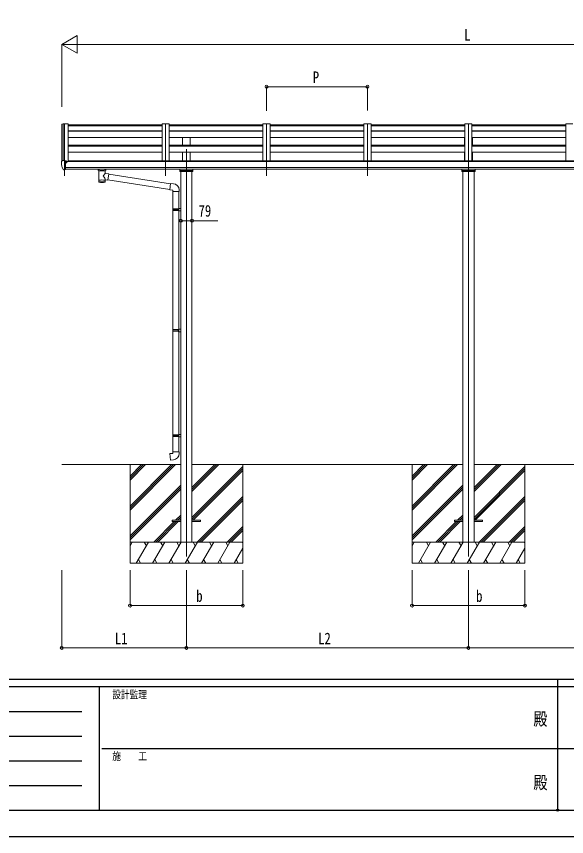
# Model space of a CAD drawing. Units: millimetres, scale not verified. Extents: x -10512 to 10512, y -7425 to 7425.
# Drawn here: x -3850 to 51, y -7425 to -1611 of the extents above; entities that cross this region are included whole.
import ezdxf
from ezdxf.enums import TextEntityAlignment as Align

# ---------------------------------------------------------------- set-up
doc = ezdxf.new("R2010")
doc.units = ezdxf.units.MM
doc.header["$LTSCALE"] = 30
doc.header["$PDMODE"] = 32
doc.header["$PDSIZE"] = 15
for name, color, linetype, lineweight in [('0-3_YKK_12', 40, 'Continuous', 18), ('0-4_YKK_13', 120, 'Continuous', 18), ('0-5_YKK_A1', 120, 'Continuous', 18), ('0-6_YKK_D', 200, 'Continuous', 18)]:
    doc.layers.add(name, color=color, linetype=linetype, lineweight=lineweight)
doc.layers.add('0-7_YKK_ZWAK', color=134, linetype='Continuous')
doc.styles.add('ＭＳ ゴシック', font='')
doc.styles.get('ＭＳ ゴシック').set_extended_font_data('MS Gothic')

msp = doc.modelspace()

# ---------------------------------------------------------------- linework, layer by layer
at = {"layer": '0-3_YKK_12'}
for p, q in [((-3508.71, -2740.34), (-3508.71, -2369.52)), ((-2792.71, -2740.34), (-2792.71, -2369.52)), ((-2076.71, -2740.34), (-2076.71, -2369.52)), ((-1360.71, -2740.34), (-1360.71, -2369.52)), ((-644.71, -2740.34), (-644.71, -2369.52)), ((-2644.71, -2551), (-2644.71, -5439.9)), ((-644.71, -2551), (-644.71, -5439.9))]:
    msp.add_line(p, q, dxfattribs=at)
at = {"layer": '0-4_YKK_13'}
for p, q in [((-2817.71, -2379.75), (-3483.71, -2379.75)), ((-2101.71, -2379.75), (-2767.71, -2379.75)), ((-1385.71, -2379.75), (-2051.71, -2379.75)), ((-669.71, -2379.75), (-1335.71, -2379.75)), ((46.29, -2379.75), (-619.71, -2379.75)), ((-3530.71, -2640.85), (-3530.71, -2641.47)), ((-3523.8, -2632.04), (-3527.87, -2637.85)), ((-3508.71, -2699.97), (-3508.71, -2631.47)), ((-3507.21, -2632.39), (-3508.71, -2632.39)), ((-3502.21, -2641.21), (-3508.71, -2640.81)), ((-3507.21, -2632.39), (-3507.21, -2638.56)), ((-3497.54, -2633.89), (-3507.21, -2633.17)), ((-3507.21, -2636.16), (-3493.21, -2636.22)), ((-3497.74, -2646.39), (-3497.21, -2646.39)), ((-3497.21, -2646.39), (-3496.91, -2646.39)), ((-3496.71, -2636.2), (-3496.71, -2634.3)), ((-3492.21, -2637.32), (-3492.21, -2640.32)), ((-3516.34, -2698.16), (-3526.08, -2682.78)), ((-3510.21, -2699.88), (-3513.92, -2699.66)), ((-3510.21, -2699.88), (-3508.71, -2699.97)), ((-3508.71, -2697.78), (-3508.21, -2697.78)), ((-3508.21, -2697.78), (-3507.71, -2696.78)), ((-3502.21, -2696.78), (-3507.71, -2696.78)), ((-3270.71, -2700.85), (-3270.71, -2693.68)), ((-3266.61, -2705.35), (-3266.63, -2785.64)), ((-3220.81, -2722.92), (-3220.81, -2705.34)), ((-3195.59, -2726.83), (-3220.81, -2722.92)), ((-3216.71, -2700.85), (-3216.71, -2693.68)), ((-3195.59, -2726.83), (-3202.61, -2772.09)), ((-2758.29, -2796.74), (-3195.9, -2728.85)), ((-2688.21, -2702.15), (-2601.21, -2702.15)), ((-688.21, -2702.15), (-601.21, -2702.15)), ((-3220.79, -2785.64), (-3220.81, -2769.02)), ((-3220.81, -2769.27), (-3202.61, -2772.09)), ((-2761.96, -2838.67), (-3202.34, -2770.35)), ((-2737.29, -2796.69), (-2758.13, -2794.87)), ((-2696.21, -2852.44), (-2696.21, -2841.52)), ((-2742.21, -2852.44), (-2696.21, -2852.44)), ((-2740.21, -2852.44), (-2740.21, -2975.2)), ((-2698.21, -2852.44), (-2698.21, -2972.64)), ((-2742.21, -2977.2), (-2741.21, -2975.2)), ((-2742.21, -2977.2), (-2698.21, -2977.2)), ((-2742.21, -2977.2), (-2742.21, -2985.2)), ((-2742.21, -2985.2), (-2698.21, -2985.2)), ((-2742.21, -2985.2), (-2741.21, -2987.2)), ((-2741.21, -2975.2), (-2698.21, -2975.2)), ((-2741.21, -2987.2), (-2698.21, -2987.2)), ((-2740.21, -2987.2), (-2740.21, -3831.39)), ((-2702.69, -2977.2), (-2703.12, -2975.2)), ((-2700.21, -2972.7), (-2684.21, -2972.23)), ((-2700.21, -2974.7), (-2700.21, -2972.7)), ((-2700.21, -2974.7), (-2698.21, -2974.7)), ((-2700.21, -2989.7), (-2700.21, -2987.7)), ((-2700.21, -2989.7), (-2684.21, -2990.17)), ((-2698.21, -2989.76), (-2698.21, -3828.83)), ((-2684.21, -2972.23), (-2684.21, -2990.17)), ((-2742.21, -3833.39), (-2741.21, -3831.39)), ((-2742.21, -3833.39), (-2698.21, -3833.39)), ((-2742.21, -3833.39), (-2742.21, -3841.39)), ((-2741.21, -3831.39), (-2698.21, -3831.39)), ((-2702.69, -3833.39), (-2703.12, -3831.39)), ((-2700.21, -3828.89), (-2684.21, -3828.41)), ((-2700.21, -3830.89), (-2700.21, -3828.89)), ((-2700.21, -3830.89), (-2698.21, -3830.89)), ((-2684.21, -3828.41), (-2684.21, -3846.36)), ((-2742.21, -3841.39), (-2698.21, -3841.39)), ((-2742.21, -3841.39), (-2741.21, -3843.39)), ((-2741.21, -3843.39), (-2698.21, -3843.39)), ((-2740.21, -3843.39), (-2740.21, -4576.55)), ((-2700.21, -3845.89), (-2700.21, -3843.89)), ((-2700.21, -3845.89), (-2684.21, -3846.36)), ((-2698.21, -3845.94), (-2698.21, -4573.99)), ((-2742.21, -4578.55), (-2741.21, -4576.55)), ((-2742.21, -4578.55), (-2698.21, -4578.55)), ((-2742.21, -4578.55), (-2742.21, -4586.55)), ((-2742.21, -4586.55), (-2698.21, -4586.55)), ((-2742.21, -4586.55), (-2741.21, -4588.55)), ((-2741.21, -4576.55), (-2698.21, -4576.55)), ((-2741.21, -4588.55), (-2698.21, -4588.55)), ((-2740.21, -4588.55), (-2740.21, -4698.55)), ((-2702.69, -4578.55), (-2703.12, -4576.55)), ((-2700.21, -4574.05), (-2684.21, -4573.57)), ((-2700.21, -4576.05), (-2700.21, -4574.05)), ((-2700.21, -4576.05), (-2698.21, -4576.05)), ((-2700.21, -4591.05), (-2700.21, -4589.05)), ((-2700.21, -4591.05), (-2684.21, -4591.52)), ((-2698.21, -4591.1), (-2698.21, -4698.55)), ((-2684.21, -4573.57), (-2684.21, -4591.52)), ((-2742.21, -4698.55), (-2696.21, -4698.55)), ((-2742.21, -4708.55), (-2742.21, -4698.55)), ((-2696.21, -4698.55), (-2696.21, -4709.46)), ((-2744.71, -5183), (-2744.71, -5192)), ((-2744.71, -5183), (-2684.21, -5183)), ((-2744.71, -5192), (-2684.21, -5192)), ((-2605.21, -5183), (-2544.71, -5183)), ((-2605.21, -5192), (-2544.71, -5192)), ((-2544.71, -5183), (-2544.71, -5192)), ((-744.71, -5183), (-744.71, -5192)), ((-744.71, -5183), (-684.21, -5183)), ((-744.71, -5192), (-684.21, -5192)), ((-605.21, -5183), (-544.71, -5183)), ((-605.21, -5192), (-544.71, -5192)), ((-544.71, -5183), (-544.71, -5192))]:
    msp.add_line(p, q, dxfattribs=at)
for points in [[(-3508.71, -2631.47), (-3520.71, -2631.47), (-3523.04, -2631.62)], [(-3502.21, -2696.78), (-3502.21, -2638.56), (-3507.21, -2638.56)], [(-3497.54, -2633.89), (-3497.37, -2633.91), (-3497.21, -2633.94), (-3497.07, -2633.98), (-3496.95, -2634.03), (-3496.85, -2634.09), (-3496.77, -2634.16), (-3496.73, -2634.23), (-3496.71, -2634.3)], [(-3496.91, -2645.2), (-3496.91, -2646.39), (-3492.21, -2646.39)], [(-3492.21, -2644.77), (-3492.21, -2646.39), (-3491.74, -2646.39)], [(-3508.71, -2686.08), (-3505.55, -2685.68), (-3502.21, -2685.25)], [(-3270.67, -2700.91), (-3270.7, -2700.55), (-3270.45, -2699.6), (-3269.93, -2698.71), (-3269.13, -2697.87), (-3268.01, -2697.08), (-3266.61, -2696.35)], [(-3270.67, -2700.8), (-3270.7, -2701.15), (-3270.45, -2702.11), (-3269.93, -2702.99), (-3269.13, -2703.83), (-3268.01, -2704.63), (-3266.61, -2705.35)], [(-3220.81, -2696.36), (-3220.58, -2696.46), (-3219.22, -2697.19), (-3218.11, -2698.04), (-3217.35, -2698.91), (-3216.89, -2699.8), (-3216.72, -2700.69)], [(-3220.81, -2705.34), (-3220.58, -2705.25), (-3219.22, -2704.51), (-3218.11, -2703.66), (-3217.35, -2702.8), (-3216.89, -2701.9), (-3216.72, -2701.01)], [(-2598.21, -2693.68), (-2598.21, -2711.41), (-2691.21, -2711.41), (-2691.21, -2693.68)], [(-598.21, -2693.71), (-598.21, -2711.41), (-691.21, -2711.41), (-691.21, -2693.71)], [(-2758.13, -2794.87), (-2762.14, -2840.69), (-2742.21, -2842.44), (-2742.21, -2852.44)], [(-2702.69, -2977.2), (-2702.69, -2985.2), (-2703.12, -2987.2)], [(-2700.21, -2987.7), (-2698.21, -2987.7), (-2698.21, -2974.7)], [(-2702.69, -3833.39), (-2702.69, -3841.39), (-2703.12, -3843.39)], [(-2700.21, -3843.89), (-2698.21, -3843.89), (-2698.21, -3830.89)], [(-2702.69, -4578.55), (-2702.69, -4586.55), (-2703.12, -4588.55)], [(-2700.21, -4589.05), (-2698.21, -4589.05), (-2698.21, -4576.05)], [(-2737.29, -4754.29), (-2758.13, -4756.11), (-2762.14, -4710.29), (-2742.21, -4708.55)]]:
    msp.add_lwpolyline(points, dxfattribs=at)
for centre, radius, start, end in [((-3527.71, -2640.85), 3, 93, 180), ((-3338.22, -2641.47), 192.49, 180.0008, 192.1233), ((-3522.98, -2632.61), 1, 93.5, 145), ((-3494.71, -2646.39), 2.5, 151.64236, 180), ((-3494.71, -2646.39), 2.5, 0, 151.64236), ((-3523.48, -2681.28), 3, 191.83348, 210), ((-3513.74, -2696.66), 3, 210, 266.5), ((-3253.64, -2746.07), 51.38, 92.46126, 104.61963), ((-3243.7, -2850.2), 155.94, 85.53149, 94.46851), ((-3233.76, -2746.07), 51.38, 75.38037, 87.53874), ((-2741.21, -2841.52), 45, 0, 85), ((-2741.21, -4709.46), 45, 275, 0)]:
    msp.add_arc(centre, radius, start, end, dxfattribs=at)
for centre, major_axis, ratio, start_param, end_param in [((-3493.21, -2637.32), (-0.02, 1.1), 0.906239, 4.6917496, 6.2625459), ((-3243.71, -2706.55), (-22.91, -0.42), 0.072511, 4.711586, 6.2823824), ((-3243.69, -2704.91), (-22.91, -0.42), 0.072511, 4.711586, 6.2823824), ((-3243.74, -2704.92), (22.92, -0.42), 0.07247, 0.0008089, 1.5716053), ((-3243.74, -2706.55), (22.92, -0.42), 0.07247, 0.0008089, 1.5716053), ((-3241.16, -2745.12), (20.32, 22.25), 0.045535, 4.9756507, 6.2441899), ((-3232.71, -2700.85), (16, 0), 0.361356, 0, 0.0194874), ((-3232.71, -2700.85), (16, 0), 0.361356, 6.2636979, 6.2831853), ((-3243.71, -2785.64), (22.92, 0), 0.101955, 6.2829723, 9.4248207), ((-3243.71, -2785.64), (22.92, 0), 0.101955, 3.1415499, 6.2833984), ((-3243.71, -2773.2), (22.91, 0), 0.122865, 6.2831853, 9.424778), ((-3243.71, -2742.48), (-22.81, 26.62), 0.234429, 3.1563334, 4.5976381)]:
    msp.add_ellipse(centre, major_axis=major_axis, ratio=ratio, start_param=start_param, end_param=end_param, dxfattribs=at)
at = {"layer": '0-5_YKK_A1'}
for p, q in [((-3528.7, -2374.96), (-3528.71, -2638.02)), ((-3527.76, -2374.09), (-3519.93, -2373.68)), ((-3519.71, -2373.76), (-3519.71, -2631.47)), ((-3519.63, -2373.87), (-3519.01, -2375.49)), ((-3483.71, -2373.67), (-3483.71, -2640.32)), ((-2817.71, -2633.91), (-2817.71, -2373.67)), ((-2817.71, -2373.67), (-2767.71, -2373.67)), ((-2767.71, -2633.91), (-2767.71, -2373.67)), ((-2101.71, -2373.67), (-2101.71, -2633.91)), ((-2101.71, -2373.67), (-2051.71, -2373.67)), ((-2051.71, -2373.67), (-2051.71, -2633.91)), ((-1385.71, -2373.67), (-1385.71, -2633.91)), ((-1385.71, -2373.67), (-1335.71, -2373.67)), ((-1335.71, -2373.67), (-1335.71, -2633.91)), ((-669.71, -2373.67), (-669.71, -2633.91)), ((-669.71, -2373.67), (-619.71, -2373.67)), ((-619.71, -2373.67), (-619.71, -2633.91)), ((46.29, -2373.67), (46.29, -2633.91)), ((46.29, -2373.67), (96.29, -2373.67)), ((-3483.71, -2386.67), (-2817.71, -2386.67)), ((-3483.71, -2421.11), (-2817.71, -2421.11)), ((-3483.71, -2425.2), (-2817.71, -2425.2)), ((-2767.71, -2386.67), (-2101.71, -2386.67)), ((-2767.71, -2421.11), (-2101.71, -2421.11)), ((-2767.71, -2425.2), (-2101.71, -2425.2)), ((-2051.71, -2386.67), (-1385.71, -2386.67)), ((-2051.71, -2421.11), (-1385.71, -2421.11)), ((-2051.71, -2425.2), (-1385.71, -2425.2)), ((-1335.71, -2386.67), (-669.71, -2386.67)), ((-1335.71, -2421.11), (-669.71, -2421.11)), ((-1335.71, -2425.2), (-669.71, -2425.2)), ((-619.71, -2386.67), (46.29, -2386.67)), ((-619.71, -2421.11), (46.29, -2421.11)), ((-619.71, -2425.2), (46.29, -2425.2)), ((-3483.71, -2469.62), (-2817.71, -2469.62)), ((-2768.19, -2484.91), (-2767.71, -2484.91)), ((-2767.71, -2469.62), (-2101.71, -2469.62)), ((-2672.21, -2522.95), (-2672.21, -2469.62)), ((-2617.21, -2522.95), (-2617.21, -2469.62)), ((-2051.71, -2469.62), (-1385.71, -2469.62)), ((-1335.71, -2469.62), (-669.71, -2469.62)), ((-672.21, -2522.95), (-672.21, -2469.62)), ((-619.71, -2469.62), (46.29, -2469.62)), ((-617.21, -2522.95), (-617.21, -2469.62)), ((-3483.71, -2522.95), (-2817.71, -2522.95)), ((-3483.71, -2529.75), (-2817.71, -2529.75)), ((-2767.71, -2522.95), (-2101.71, -2522.95)), ((-2767.71, -2529.75), (-2101.71, -2529.75)), ((-2051.71, -2522.95), (-1385.71, -2522.95)), ((-2051.71, -2529.75), (-1385.71, -2529.75)), ((-1335.71, -2522.95), (-669.71, -2522.95)), ((-1335.71, -2529.75), (-669.71, -2529.75)), ((-619.71, -2522.95), (46.29, -2522.95)), ((-619.71, -2529.75), (46.29, -2529.75)), ((-3483.71, -2573.3), (-2817.71, -2573.3)), ((-2767.71, -2573.3), (-2101.71, -2573.3)), ((-2672.21, -2633.91), (-2672.21, -2573.3)), ((-2617.21, -2633.91), (-2617.21, -2573.3)), ((-2051.71, -2573.3), (-1385.71, -2573.3)), ((-1335.71, -2573.3), (-669.71, -2573.3)), ((-672.21, -2633.91), (-672.21, -2573.3)), ((-619.71, -2573.3), (46.29, -2573.3)), ((-617.21, -2633.91), (-617.21, -2573.3)), ((2212.79, -2640.32), (-3502.21, -2640.32)), ((-3478.71, -2640.32), (-3478.71, -2633.91)), ((2189.29, -2633.91), (-3478.71, -2633.91)), ((-3502.21, -2681.83), (2212.79, -2681.83)), ((2212.79, -2693.75), (-3502.21, -2693.67)), ((-2684.21, -2711.41), (-2684.21, -5337.5)), ((-2605.21, -2711.41), (-2605.21, -5337.5)), ((-684.21, -2711.41), (-684.21, -5337.5)), ((-605.21, -2711.41), (-605.21, -5337.5)), ((-3528.71, -4787.5), (-2684.21, -4787.5)), ((-3044.71, -4787.5), (-3044.71, -5487.5)), ((-3044.71, -5081.68), (-2750.53, -4787.5)), ((-3044.71, -5095.82), (-2736.39, -4787.5)), ((-3044.71, -5109.96), (-2722.25, -4787.5)), ((-3044.71, -4897.83), (-2934.38, -4787.5)), ((-3044.71, -4883.69), (-2948.52, -4787.5)), ((-3044.71, -4869.55), (-2962.66, -4787.5)), ((-2605.21, -4787.5), (-684.21, -4787.5)), ((-2605.21, -4978.83), (-2413.88, -4787.5)), ((-2605.21, -4964.69), (-2428.02, -4787.5)), ((-2605.21, -4950.55), (-2442.16, -4787.5)), ((-2605.21, -5162.68), (-2244.71, -4802.18)), ((-2605.21, -5176.82), (-2244.71, -4816.32)), ((-2244.71, -4787.5), (-2244.71, -5487.5)), ((-1044.71, -4787.5), (-1044.71, -5487.5)), ((-1044.71, -5081.68), (-750.53, -4787.5)), ((-1044.71, -5095.82), (-736.39, -4787.5)), ((-1044.71, -5109.96), (-722.25, -4787.5)), ((-1044.71, -4897.83), (-934.38, -4787.5)), ((-1044.71, -4883.69), (-948.52, -4787.5)), ((-1044.71, -4869.55), (-962.66, -4787.5)), ((-605.21, -4787.5), (1315.79, -4787.5)), ((-605.21, -4978.83), (-413.88, -4787.5)), ((-605.21, -4964.69), (-428.02, -4787.5)), ((-605.21, -4950.55), (-442.16, -4787.5)), ((-605.21, -5162.68), (-244.71, -4802.18)), ((-605.21, -5176.82), (-244.71, -4816.32)), ((-244.71, -4787.5), (-244.71, -5487.5)), ((-2597.25, -5183), (-2244.71, -4830.46)), ((-597.25, -5183), (-244.71, -4830.46)), ((-3044.71, -5293.81), (-2684.21, -4933.31)), ((-1044.71, -5293.81), (-684.21, -4933.31)), ((-3044.71, -5307.95), (-2684.21, -4947.45)), ((-3044.71, -5322.09), (-2684.21, -4961.59)), ((-1044.71, -5307.95), (-684.21, -4947.45)), ((-1044.71, -5322.09), (-684.21, -4961.59)), ((-2567.9, -5337.5), (-2244.71, -5014.31)), ((-2553.76, -5337.5), (-2244.71, -5028.45)), ((-2539.62, -5337.5), (-2244.71, -5042.59)), ((-567.9, -5337.5), (-244.71, -5014.31)), ((-553.76, -5337.5), (-244.71, -5028.45)), ((-539.62, -5337.5), (-244.71, -5042.59)), ((-2721.77, -5183), (-2684.21, -5145.44)), ((-2707.63, -5183), (-2684.21, -5159.58)), ((-2693.49, -5183), (-2684.21, -5173.73)), ((-721.77, -5183), (-684.21, -5145.44)), ((-707.63, -5183), (-684.21, -5159.58)), ((-693.49, -5183), (-684.21, -5173.73)), ((-2876.27, -5337.5), (-2730.77, -5192)), ((-2862.13, -5337.5), (-2716.63, -5192)), ((-2847.99, -5337.5), (-2702.49, -5192)), ((-2355.77, -5337.5), (-2244.71, -5226.44)), ((-876.27, -5337.5), (-730.77, -5192)), ((-862.13, -5337.5), (-716.63, -5192)), ((-847.99, -5337.5), (-702.49, -5192)), ((-355.77, -5337.5), (-244.71, -5226.44)), ((-2341.63, -5337.5), (-2244.71, -5240.58)), ((-2327.49, -5337.5), (-2244.71, -5254.73)), ((-341.63, -5337.5), (-244.71, -5240.58)), ((-327.49, -5337.5), (-244.71, -5254.73)), ((-2244.71, -5337.5), (-3044.71, -5337.5)), ((-3044.71, -5365), (-3028.83, -5337.5)), ((-2999.97, -5487.5), (-2913.36, -5337.5)), ((-2928.36, -5363.48), (-2943.36, -5337.5)), ((-2884.5, -5487.5), (-2797.89, -5337.5)), ((-2812.89, -5363.48), (-2827.9, -5337.5)), ((-2769.03, -5487.5), (-2682.42, -5337.5)), ((-2697.42, -5363.48), (-2712.42, -5337.5)), ((-2653.56, -5487.5), (-2566.95, -5337.5)), ((-2581.95, -5363.48), (-2596.95, -5337.5)), ((-2538.09, -5487.5), (-2451.48, -5337.5)), ((-2466.48, -5363.48), (-2481.48, -5337.5)), ((-2422.62, -5487.5), (-2336.01, -5337.5)), ((-2366.01, -5337.5), (-2351.01, -5363.48)), ((-2250.54, -5337.5), (-2244.71, -5347.6)), ((-244.71, -5337.5), (-1044.71, -5337.5)), ((-1044.71, -5365), (-1028.83, -5337.5)), ((-999.97, -5487.5), (-913.36, -5337.5)), ((-928.36, -5363.48), (-943.36, -5337.5)), ((-884.5, -5487.5), (-797.89, -5337.5)), ((-812.89, -5363.48), (-827.9, -5337.5)), ((-769.03, -5487.5), (-682.42, -5337.5)), ((-697.42, -5363.48), (-712.42, -5337.5)), ((-653.56, -5487.5), (-566.95, -5337.5)), ((-581.95, -5363.48), (-596.95, -5337.5)), ((-538.09, -5487.5), (-451.48, -5337.5)), ((-466.48, -5363.48), (-481.48, -5337.5)), ((-422.62, -5487.5), (-336.01, -5337.5)), ((-366.01, -5337.5), (-351.01, -5363.48)), ((-250.54, -5337.5), (-244.71, -5347.6)), ((-2307.15, -5487.5), (-2244.71, -5379.36)), ((-307.15, -5487.5), (-244.71, -5379.36)), ((-2984.97, -5461.52), (-2969.97, -5487.5)), ((-2869.5, -5461.52), (-2854.5, -5487.5)), ((-2754.03, -5461.52), (-2739.03, -5487.5)), ((-2638.56, -5461.52), (-2623.56, -5487.5)), ((-2523.09, -5461.52), (-2508.09, -5487.5)), ((-2407.62, -5461.52), (-2392.62, -5487.5)), ((-2292.15, -5461.52), (-2277.15, -5487.5)), ((-984.97, -5461.52), (-969.97, -5487.5)), ((-869.5, -5461.52), (-854.5, -5487.5)), ((-754.03, -5461.52), (-739.03, -5487.5)), ((-638.56, -5461.52), (-623.56, -5487.5)), ((-523.09, -5461.52), (-508.09, -5487.5)), ((-407.62, -5461.52), (-392.62, -5487.5)), ((-292.15, -5461.52), (-277.15, -5487.5)), ((-3044.71, -5487.5), (-2244.71, -5487.5)), ((-1044.71, -5487.5), (-244.71, -5487.5))]:
    msp.add_line(p, q, dxfattribs=at)
msp.add_lwpolyline([(-3519.01, -2631.47), (-3519.01, -2373.67), (-3483.71, -2373.67)], dxfattribs=at)
msp.add_circle((-3494.74, -2646.39), 3, dxfattribs=at)
for centre, radius, start, end in [((-3527.71, -2375.09), 1, 93, 173.32986), ((-3519.91, -2373.98), 0.301, 21.06327, 92.86679)]:
    msp.add_arc(centre, radius, start, end, dxfattribs=at)
at = {"layer": '0-6_YKK_D'}
for p, q in [((-3528.71, -1809.15), (-3420.46, -1746.65)), ((-3420.46, -1871.65), (-3420.46, -1746.65)), ((-3528.71, -2252.47), (-3528.71, -1808.15)), ((-3528.71, -1809.15), (-3420.46, -1871.65)), ((-3528.71, -1809.15), (-3312.21, -1809.15)), ((-3403.71, -1809.15), (2114.29, -1809.15)), ((-2076.71, -2280.05), (-2076.71, -2108.15)), ((-2076.71, -2109.15), (-1360.71, -2109.15)), ((-1360.71, -2277.17), (-1360.71, -2108.15)), ((-3528.71, -5537.5), (-3528.71, -6088.5)), ((-3044.71, -5537.5), (-3044.71, -5788.5)), ((-2644.71, -5537.5), (-2644.71, -6088.5)), ((-2644.71, -5538.5), (-2644.71, -6088.5)), ((-2244.71, -5537.5), (-2244.71, -5788.5)), ((-1044.71, -5537.5), (-1044.71, -5788.5)), ((-644.71, -5537.5), (-644.71, -6088.5)), ((-644.71, -5537.5), (-644.71, -6088.5)), ((-244.71, -5537.5), (-244.71, -5788.5)), ((-2244.71, -5787.5), (-3044.71, -5787.5)), ((-244.71, -5787.5), (-1044.71, -5787.5)), ((-3528.71, -6087.5), (-2644.71, -6087.5)), ((-2644.71, -6087.5), (-644.71, -6087.5)), ((-644.71, -6087.5), (1355.29, -6087.5))]:
    msp.add_line(p, q, dxfattribs=at)
msp.add_lwpolyline([(-2684.21, -3058.94), (-2605.21, -3058.94), (-2422.71, -3058.94)], dxfattribs=at)
for centre in [(-2076.71, -2109.15), (-1360.71, -2109.15), (-2684.21, -3058.94), (-2605.21, -3058.94), (-3044.71, -5787.5), (-2244.71, -5787.5), (-1044.71, -5787.5), (-244.71, -5787.5), (-3528.71, -6087.5), (-2644.71, -6087.5), (-2644.71, -6087.5), (-644.71, -6087.5), (-644.71, -6087.5)]:
    msp.add_circle(centre, 10.62, dxfattribs=at)
at = {"layer": '0-7_YKK_ZWAK'}
for p, q in [((9737.55, -6312.5), (-9762.45, -6312.5)), ((-12.45, -6312.5), (-12.45, -7237.5)), ((-3262.45, -6362.5), (-9762.45, -6362.5)), ((-3262.45, -6362.5), (-3262.45, -7237.5)), ((-12.45, -6362.5), (-3262.45, -6362.5)), ((3237.55, -6362.5), (-12.45, -6362.5)), ((-9656.2, -6537.5), (-3387.45, -6537.5)), ((-9656.2, -6712.5), (-3387.45, -6712.5)), ((-3243.7, -6800), (-12.45, -6800)), ((-12.45, -6800), (3237.55, -6800)), ((-9656.2, -6887.5), (-3387.45, -6887.5)), ((-9656.2, -7062.5), (-3387.45, -7062.5)), ((-9762.45, -7237.5), (-3262.45, -7237.5)), ((-3262.45, -7237.5), (-12.45, -7237.5)), ((-12.45, -7237.5), (3237.55, -7237.5))]:
    msp.add_line(p, q, dxfattribs=at)
msp.add_lwpolyline([(-10512.5, -7425), (10512.5, -7425), (10512.5, 7425), (-10512.5, 7425)], close=True, dxfattribs=at)
msp.add_point((-12.45, -7237.5), dxfattribs=at)

# ---------------------------------------------------------------- texts
at = {"layer": '0-6_YKK_D', "style": 'ＭＳ ゴシック', "width": 0.8}
for s, p in [('L', (-674.71, -1808.15)), ('P', (-1748.71, -2108.15)), ('79', (-2558.71, -3054.94)), ('b', (-2574.9, -5785.83)), ('b', (-590.31, -5785.83)), ('L1', (-3152.71, -6086.5)), ('L2', (-1710.71, -6086.5))]:
    msp.add_text(s, height=82.48, dxfattribs=at).set_placement(p, align=Align.BOTTOM_LEFT)
at = {"layer": '0-7_YKK_ZWAK', "style": 'ＭＳ ゴシック', "width": 0.8}
for s, height, p in [('設計監理', 54.99, (-3170.78, -6462.5)), ('殿', 91.64, (-184.17, -6664.58)), ('施\u3000\u3000工', 54.99, (-3170.78, -6900)), ('殿', 91.64, (-184.17, -7114.58))]:
    msp.add_text(s, height=height, dxfattribs=at).set_placement(p, align=Align.BOTTOM_LEFT)

doc.saveas('drawing.dxf')
